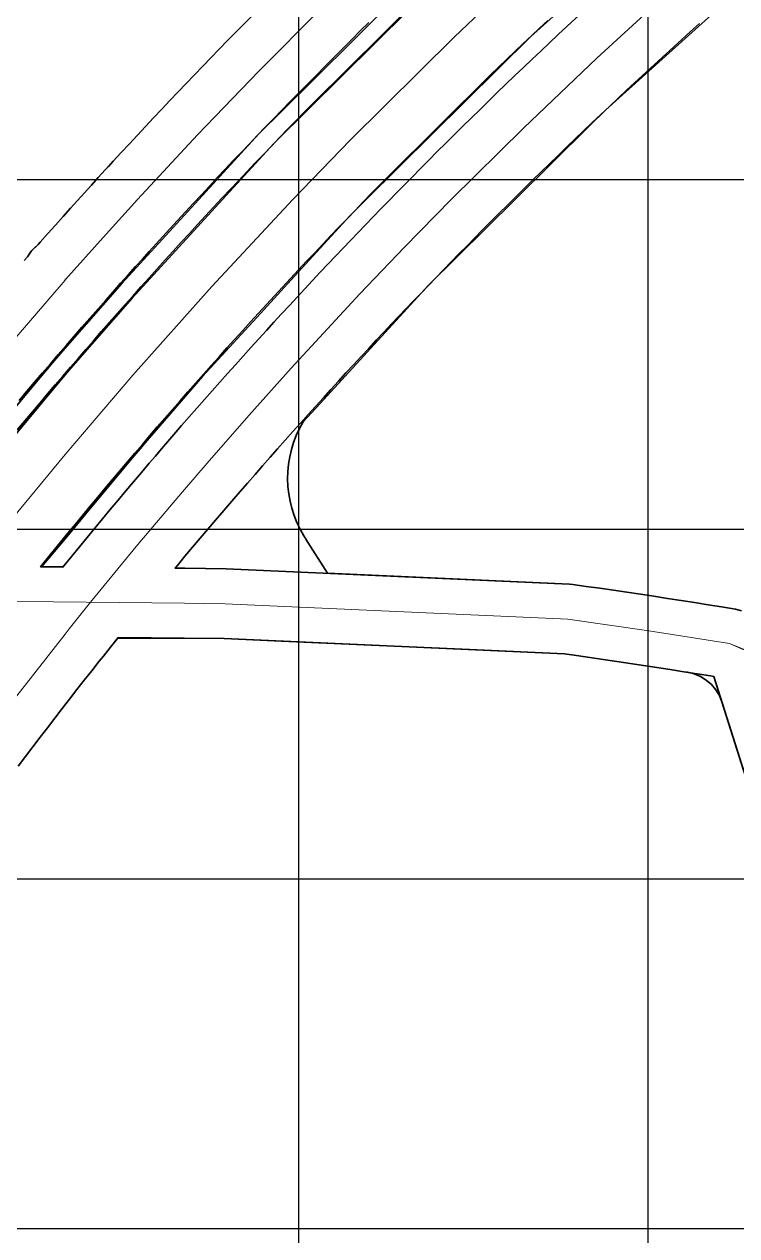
# Model space of a CAD drawing. Header units: millimetres. Extents: x 464536 to 476893, y 870501 to 881610.
# Drawn here: x 467021.4 to 467225.3, y 877397.9 to 877744.4 of the extents above; entities that cross this region are included whole.
import ezdxf

# ---------------------------------------------------------------- set-up
doc = ezdxf.new("R2010")
doc.units = ezdxf.units.MM
for name, color, linetype, lineweight in [('Center_1', 7, 'Continuous', 5), ('Manufacturing and storage', 212, 'Continuous', 35), ('Mixed use', 30, 'Continuous', 35), ('Proposed Road Net work', 7, 'Continuous', 35), ('Recreational _ Environmental', 84, 'Continuous', 35)]:
    doc.layers.add(name, color=color, linetype=linetype, lineweight=lineweight)
doc.layers.add('Grid1', color=7, linetype='Continuous')

msp = doc.modelspace()

# ---------------------------------------------------------------- linework, layer by layer
at = {"layer": 'Center_1'}
for points in [[(467015.97, 877600.5), (467033.14, 877621.33), (467052.53, 877644.01), (467075.15, 877669.39), (467098.33, 877694.26), (467114.74, 877711.23), (467144.45, 877740.69), (467163.39, 877758.66)], [(467013.78, 877648.79), (467033.14, 877671.19), (467033.14, 877671.54), (467033.27, 877671.35), (467044.02, 877683.42), (467053.86, 877694.26), (467071.05, 877712.73), (467088.54, 877730.93), (467106.37, 877748.9)], [(467201.19, 877749.26), (467185.31, 877734.65), (467164.29, 877714.66), (467143.65, 877694.26), (467130.24, 877680.58), (467117.49, 877667.23), (467097.79, 877645.97), (467085.69, 877632.5), (467073.75, 877618.88), (467066.71, 877610.69), (467053.47, 877594.97), (467040.44, 877579.07), (467034.34, 877571.47), (467033.14, 877569.96), (467016.57, 877548.74)], [(467012.19, 877579.29), (467029.83, 877579.17), (467048.57, 877578.99), (467067.3, 877578.81), (467078.91, 877578.66), (467177.01, 877574.25), (467200.16, 877570.87), (467223.27, 877567.23), (467231.93, 877563.74)], [(467012.19, 877579.29), (467029.83, 877579.17), (467048.57, 877578.99), (467067.3, 877578.81), (467078.91, 877578.66), (467177.01, 877574.25), (467200.16, 877570.87), (467223.27, 877567.23), (467231.93, 877563.74)]]:
    msp.add_lwpolyline(points, dxfattribs=at)
msp.add_polyline3d([(466835.19, 877579.04, 0), (466839.1, 877578.99, 0), (466845.2, 877578.95, 0), (466866.14, 877578.93, 0), (466887.07, 877578.91, 0), (466895.5, 877578.94, 0), (466903.96, 877578.97, 0), (466924.04, 877579.19, 0), (466944.12, 877579.41, 0), (466953.21, 877579.45, 0), (466962.32, 877579.49, 0), (466978.43, 877579.45, 0), (466994.53, 877579.4, 0), (467012.19, 877579.29, 0), (467029.83, 877579.17, 0), (467048.57, 877578.99, 0), (467067.3, 877578.81, 0), (467078.91, 877578.66, 0), (467177.01, 877574.25, 0), (467200.16, 877570.87, 0), (467223.27, 877567.23, 0), (467226.51, 877565.83, 0), (467229.78, 877564.53, 0)], dxfattribs=at)
at = {"layer": 'Grid1'}
for p, q in [((467100, 870600), (467100, 881600)), ((467200, 870600), (467200, 881600)), ((464700, 877700), (472600, 877700)), ((464700, 877600), (472600, 877600)), ((464700, 877500), (472600, 877500)), ((464700, 877400), (472600, 877400))]:
    msp.add_line(p, q, dxfattribs=at)
at = {"layer": 'Manufacturing and storage'}
msp.add_lwpolyline([(467226.69, 877576.63), (467224.94, 877577.09), (467221.02, 877577.73), (467217.15, 877578.35), (467213.28, 877578.96), (467209.41, 877579.57), (467205.54, 877580.17), (467201.66, 877580.76), (467197.79, 877581.34), (467193.91, 877581.92), (467190.04, 877582.49), (467186.16, 877583.05), (467182.28, 877583.61), (467178.41, 877584.16), (467177.46, 877584.24), (467125.08, 877586.6), (467108.25, 877587.35), (467102.05, 877597.12, -0.008635), (467101.46, 877598.05, -0.277792), (467101.25, 877630.67), (467106.1, 877635.94), (467137.14, 877669.72), (467161.94, 877694.26), (467183.23, 877715.32), (467187.86, 877719.9), (467240.9, 877767.62)], format="xyb", dxfattribs=at)
at = {"layer": 'Mixed use'}
for points in [[(467097.54, 877757.74, 0), (467079.63, 877739.7, 0), (467077.23, 877737.24, 0), (467074.87, 877734.8, 0), (467072.51, 877732.36, 0), (467070.16, 877729.92, 0), (467067.82, 877727.47, 0), (467065.47, 877725.02, 0), (467063.14, 877722.56, 0), (467060.81, 877720.09, 0), (467058.48, 877717.62, 0), (467056.16, 877715.15, 0), (467053.85, 877712.67, 0), (467051.54, 877710.18, 0), (467049.23, 877707.7, 0), (467046.93, 877705.2, 0), (467045.54, 877703.68, 0), (467044.64, 877702.7, 0), (467042.65, 877700.53, 0), (467040.66, 877698.35, 0), (467038.68, 877696.16, 0), (467036.7, 877693.97, 0), (467034.73, 877691.78, 0), (467032.55, 877689.36, 0), (467030.38, 877686.93, 0), (467028.21, 877684.49, 0), (467026.05, 877682.05, 0), (467025.43, 877681.34, 0), (467024.25, 877680.33, 0), (467023.23, 877679.17, 0), (467022.37, 877677.88, 0), (467021.44, 877676.82, 0)], [(467019.71, 877532.23, 0), (467021.79, 877534.97, 0), (467023.87, 877537.71, 0), (467025.97, 877540.45, 0), (467028.06, 877543.18, 0), (467030.17, 877545.91, 0), (467032.28, 877548.64, 0), (467034.39, 877551.35, 0), (467036.52, 877554.07, 0), (467038.64, 877556.78, 0), (467040.78, 877559.48, 0), (467042.92, 877562.18, 0), (467044.11, 877563.67, 0), (467046.12, 877566.19, 0), (467048.14, 877568.7, 0), (467048.22, 877568.8, 0), (467078.62, 877568.66, 0), (467097.19, 877567.83, 0), (467148.87, 877565.51, 0), (467176.08, 877564.29, 0), (467179.46, 877563.81, 0), (467179.47, 877563.81, 0), (467183.3, 877563.26, 0), (467187.14, 877562.7, 0), (467190.98, 877562.14, 0), (467190.98, 877562.13, 0), (467194.82, 877561.56, 0), (467198.66, 877560.98, 0), (467202.5, 877560.4, 0), (467206.33, 877559.8, 0), (467210.17, 877559.2, 0), (467211.29, 877559.03, 0), (467213.18, 877558.57, 0), (467214.97, 877557.83, 0), (467216.63, 877556.81, 0), (467218.1, 877555.54, 0), (467219.35, 877554.06, 0), (467220.36, 877552.4, 0), (467221.09, 877550.6, 0), (467441.5, 876855.88, 0)]]:
    msp.add_polyline3d(points, dxfattribs=at)
at = {"layer": 'Proposed Road Net work'}
for points in [[(467171.26, 877745.48, 0), (467168.91, 877743.27, 0), (467166.56, 877741.05, 0), (467164.21, 877738.83, 0), (467161.87, 877736.6, 0), (467159.53, 877734.37, 0), (467157.2, 877732.14, 0), (467154.94, 877729.96, 0), (467125.38, 877700.66, 0), (467123.11, 877698.34, 0), (467120.77, 877695.95, 0), (467118.45, 877693.55, 0), (467116.12, 877691.15, 0), (467113.81, 877688.74, 0), (467111.49, 877686.33, 0), (467109.19, 877683.91, 0), (467106.87, 877681.47, 0), (467104.56, 877679.03, 0), (467102.25, 877676.58, 0), (467099.94, 877674.12, 0), (467097.65, 877671.66, 0), (467095.35, 877669.2, 0), (467093.07, 877666.73, 0), (467090.79, 877664.25, 0), (467088.51, 877661.77, 0), (467086.24, 877659.28, 0), (467083.98, 877656.79, 0), (467081.72, 877654.3, 0), (467079.46, 877651.8, 0), (467077.21, 877649.29, 0), (467074.97, 877646.78, 0), (467072.73, 877644.27, 0), (467070.5, 877641.75, 0), (467068.28, 877639.22, 0), (467066.05, 877636.69, 0), (467063.84, 877634.16, 0), (467061.68, 877631.68, 0), (467059.53, 877629.2, 0), (467057.39, 877626.71, 0), (467055.25, 877624.22, 0), (467053.11, 877621.72, 0), (467050.99, 877619.22, 0), (467048.86, 877616.72, 0), (467046.74, 877614.21, 0), (467044.63, 877611.69, 0), (467042.49, 877609.13, 0), (467040.35, 877606.56, 0), (467038.21, 877603.99, 0), (467036.09, 877601.42, 0), (467033.97, 877598.83, 0), (467031.85, 877596.25, 0), (467029.74, 877593.66, 0), (467027.63, 877591.06, 0), (467026.13, 877589.2, 0), (467029.91, 877589.17, 0), (467032.52, 877589.15, 0), (467032.89, 877589.61, 0), (467035.07, 877592.29, 0), (467037.26, 877594.96, 0), (467039.45, 877597.63, 0), (467041.65, 877600.3, 0), (467043.85, 877602.96, 0), (467046.06, 877605.61, 0), (467048.28, 877608.26, 0), (467050.5, 877610.9, 0), (467052.73, 877613.54, 0), (467054.96, 877616.18, 0), (467057.2, 877618.81, 0), (467058.97, 877620.88, 0), (467060.74, 877622.94, 0), (467062.52, 877625.01, 0), (467064.3, 877627.07, 0), (467066.48, 877629.58, 0), (467068.66, 877632.08, 0), (467070.85, 877634.57, 0), (467073.04, 877637.07, 0), (467075.24, 877639.56, 0), (467077.44, 877642.04, 0), (467079.65, 877644.52, 0), (467081.87, 877646.99, 0), (467084.08, 877649.46, 0), (467086.31, 877651.92, 0), (467088.54, 877654.38, 0), (467090.73, 877656.78, 0), (467092.92, 877659.18, 0), (467095.11, 877661.57, 0), (467097.32, 877663.95, 0), (467099.52, 877666.34, 0), (467101.73, 877668.71, 0), (467103.95, 877671.09, 0), (467106.17, 877673.45, 0), (467108.4, 877675.82, 0), (467110.53, 877678.07, 0), (467112.67, 877680.32, 0), (467114.81, 877682.56, 0), (467116.96, 877684.8, 0), (467119.11, 877687.04, 0), (467121.26, 877689.27, 0), (467123.5, 877691.58, 0), (467125.75, 877693.89, 0), (467128, 877696.19, 0), (467130.25, 877698.49, 0), (467132.52, 877700.78, 0), (467134.78, 877703.07, 0), (467137.21, 877705.5, 0), (467139.64, 877707.94, 0), (467142.08, 877710.37, 0), (467144.52, 877712.79, 0), (467146.97, 877715.21, 0), (467149.43, 877717.62, 0), (467151.89, 877720.03, 0), (467154.35, 877722.43, 0), (467156.82, 877724.83, 0), (467159.3, 877727.22, 0), (467161.78, 877729.6, 0), (467164.27, 877731.98, 0), (467166.76, 877734.35, 0), (467169.26, 877736.72, 0), (467171.76, 877739.09, 0), (467174.27, 877741.44, 0), (467176.81, 877743.82, 0), (467192.76, 877758.5, 0)], [(467171.26, 877745.48, 0), (467168.91, 877743.27, 0), (467166.56, 877741.05, 0), (467164.21, 877738.83, 0), (467161.87, 877736.6, 0), (467159.53, 877734.37, 0), (467157.2, 877732.14, 0), (467154.94, 877729.96, 0), (467125.38, 877700.66, 0), (467123.11, 877698.34, 0), (467120.77, 877695.95, 0), (467118.45, 877693.55, 0), (467116.12, 877691.15, 0), (467113.81, 877688.74, 0), (467111.49, 877686.33, 0), (467109.19, 877683.91, 0), (467106.87, 877681.47, 0), (467104.56, 877679.03, 0), (467102.25, 877676.58, 0), (467099.94, 877674.12, 0), (467097.65, 877671.66, 0), (467095.35, 877669.2, 0), (467093.07, 877666.73, 0), (467090.79, 877664.25, 0), (467088.51, 877661.77, 0), (467086.24, 877659.28, 0), (467083.98, 877656.79, 0), (467081.72, 877654.3, 0), (467079.46, 877651.8, 0), (467077.21, 877649.29, 0), (467074.97, 877646.78, 0), (467072.73, 877644.27, 0), (467070.5, 877641.75, 0), (467068.28, 877639.22, 0), (467066.05, 877636.69, 0), (467063.84, 877634.16, 0), (467061.68, 877631.68, 0), (467059.53, 877629.2, 0), (467057.39, 877626.71, 0), (467055.25, 877624.22, 0), (467053.11, 877621.72, 0), (467050.99, 877619.22, 0), (467048.86, 877616.72, 0), (467046.74, 877614.21, 0), (467044.63, 877611.69, 0), (467042.49, 877609.13, 0), (467040.35, 877606.56, 0), (467038.21, 877603.99, 0), (467036.09, 877601.42, 0), (467033.97, 877598.83, 0), (467031.85, 877596.25, 0), (467029.74, 877593.66, 0), (467027.63, 877591.06, 0), (467026.13, 877589.2, 0), (467029.91, 877589.17, 0), (467032.52, 877589.15, 0), (467032.89, 877589.61, 0), (467035.07, 877592.29, 0), (467037.26, 877594.96, 0), (467039.45, 877597.63, 0), (467041.65, 877600.3, 0), (467043.85, 877602.96, 0), (467046.06, 877605.61, 0), (467048.28, 877608.26, 0), (467050.5, 877610.9, 0), (467052.73, 877613.54, 0), (467054.96, 877616.18, 0), (467057.2, 877618.81, 0), (467058.97, 877620.88, 0), (467060.74, 877622.94, 0), (467062.52, 877625.01, 0), (467064.3, 877627.07, 0), (467066.48, 877629.58, 0), (467068.66, 877632.08, 0), (467070.85, 877634.57, 0), (467073.04, 877637.07, 0), (467075.24, 877639.56, 0), (467077.44, 877642.04, 0), (467079.65, 877644.52, 0), (467081.87, 877646.99, 0), (467084.08, 877649.46, 0), (467086.31, 877651.92, 0), (467088.54, 877654.38, 0), (467090.73, 877656.78, 0), (467092.92, 877659.18, 0), (467095.11, 877661.57, 0), (467097.32, 877663.95, 0), (467099.52, 877666.34, 0), (467101.73, 877668.71, 0), (467103.95, 877671.09, 0), (467106.17, 877673.45, 0), (467108.4, 877675.82, 0), (467110.53, 877678.07, 0), (467112.67, 877680.32, 0), (467114.81, 877682.56, 0), (467116.96, 877684.8, 0), (467119.11, 877687.04, 0), (467121.26, 877689.27, 0), (467123.5, 877691.58, 0), (467125.75, 877693.89, 0), (467128, 877696.19, 0), (467130.25, 877698.49, 0), (467132.52, 877700.78, 0), (467134.78, 877703.07, 0), (467137.21, 877705.5, 0), (467139.64, 877707.94, 0), (467142.08, 877710.37, 0), (467144.52, 877712.79, 0), (467146.97, 877715.21, 0), (467149.43, 877717.62, 0), (467151.89, 877720.03, 0), (467154.35, 877722.43, 0), (467156.82, 877724.83, 0), (467159.3, 877727.22, 0), (467161.78, 877729.6, 0), (467164.27, 877731.98, 0), (467166.76, 877734.35, 0), (467169.26, 877736.72, 0), (467171.76, 877739.09, 0), (467174.27, 877741.44, 0), (467176.81, 877743.82, 0), (467192.76, 877758.5, 0)], [(467021.44, 877676.82, 0), (467022.37, 877677.88, 0), (467023.56, 877679.58, 0), (467025.26, 877681.23, 0), (467026.05, 877682.05, 0), (467028.21, 877684.49, 0), (467030.38, 877686.93, 0), (467032.55, 877689.36, 0), (467034.73, 877691.78, 0), (467036.7, 877693.97, 0), (467038.68, 877696.16, 0), (467040.66, 877698.35, 0), (467042.65, 877700.53, 0), (467044.64, 877702.7, 0), (467046.93, 877705.2, 0), (467049.23, 877707.7, 0), (467051.54, 877710.18, 0), (467053.85, 877712.67, 0), (467056.16, 877715.15, 0), (467058.48, 877717.62, 0), (467060.81, 877720.09, 0), (467063.14, 877722.56, 0), (467065.47, 877725.02, 0), (467067.82, 877727.47, 0), (467070.16, 877729.92, 0), (467072.51, 877732.36, 0), (467074.87, 877734.8, 0), (467077.23, 877737.24, 0), (467079.63, 877739.7, 0), (467097.54, 877757.74, 0)], [(467021.44, 877676.82, 0), (467022.37, 877677.88, 0), (467023.56, 877679.58, 0), (467025.26, 877681.23, 0), (467026.05, 877682.05, 0), (467028.21, 877684.49, 0), (467030.38, 877686.93, 0), (467032.55, 877689.36, 0), (467034.73, 877691.78, 0), (467036.7, 877693.97, 0), (467038.68, 877696.16, 0), (467040.66, 877698.35, 0), (467042.65, 877700.53, 0), (467044.64, 877702.7, 0), (467046.93, 877705.2, 0), (467049.23, 877707.7, 0), (467051.54, 877710.18, 0), (467053.85, 877712.67, 0), (467056.16, 877715.15, 0), (467058.48, 877717.62, 0), (467060.81, 877720.09, 0), (467063.14, 877722.56, 0), (467065.47, 877725.02, 0), (467067.82, 877727.47, 0), (467070.16, 877729.92, 0), (467072.51, 877732.36, 0), (467074.87, 877734.8, 0), (467077.23, 877737.24, 0), (467079.63, 877739.7, 0), (467097.54, 877757.74, 0)], [(467019.46, 877628.36, 0), (467021.64, 877630.97, 0), (467023.8, 877633.53, 0), (467025.96, 877636.09, 0), (467028.12, 877638.65, 0), (467030.29, 877641.2, 0), (467032.47, 877643.74, 0), (467034.65, 877646.28, 0), (467036.84, 877648.82, 0), (467039.03, 877651.35, 0), (467041.23, 877653.87, 0), (467043.49, 877656.46, 0), (467045.75, 877659.04, 0), (467048.02, 877661.61, 0), (467050.3, 877664.18, 0), (467052.58, 877666.74, 0), (467054.86, 877669.3, 0), (467057.16, 877671.86, 0), (467059.45, 877674.41, 0), (467061.76, 877676.95, 0), (467064.07, 877679.49, 0), (467066.38, 877682.03, 0), (467068.7, 877684.56, 0), (467071.03, 877687.08, 0), (467073.36, 877689.6, 0), (467075.7, 877692.11, 0), (467078.04, 877694.62, 0), (467080.39, 877697.12, 0), (467082.74, 877699.62, 0), (467085.1, 877702.12, 0), (467087.46, 877704.6, 0), (467089.82, 877707.07, 0), (467092.17, 877709.53, 0), (467094.54, 877711.98, 0), (467096.9, 877714.43, 0), (467099.28, 877716.87, 0), (467101.66, 877719.31, 0), (467104.1, 877721.81, 0), (467133.97, 877751.42, 0)], [(467019.46, 877628.36, 0), (467021.64, 877630.97, 0), (467023.8, 877633.53, 0), (467025.96, 877636.09, 0), (467028.12, 877638.65, 0), (467030.29, 877641.2, 0), (467032.47, 877643.74, 0), (467034.65, 877646.28, 0), (467036.84, 877648.82, 0), (467039.03, 877651.35, 0), (467041.23, 877653.87, 0), (467043.49, 877656.46, 0), (467045.75, 877659.04, 0), (467048.02, 877661.61, 0), (467050.3, 877664.18, 0), (467052.58, 877666.74, 0), (467054.86, 877669.3, 0), (467057.16, 877671.86, 0), (467059.45, 877674.41, 0), (467061.76, 877676.95, 0), (467064.07, 877679.49, 0), (467066.38, 877682.03, 0), (467068.7, 877684.56, 0), (467071.03, 877687.08, 0), (467073.36, 877689.6, 0), (467075.7, 877692.11, 0), (467078.04, 877694.62, 0), (467080.39, 877697.12, 0), (467082.74, 877699.62, 0), (467085.1, 877702.12, 0), (467087.46, 877704.6, 0), (467089.82, 877707.07, 0), (467092.17, 877709.53, 0), (467094.54, 877711.98, 0), (467096.9, 877714.43, 0), (467099.28, 877716.87, 0), (467101.66, 877719.31, 0), (467104.1, 877721.81, 0), (467133.97, 877751.42, 0)], [(467120.08, 877744.87, 0), (467117.62, 877742.45, 0), (467115.2, 877740.05, 0), (467097.46, 877722.17, 0), (467095.16, 877719.81, 0), (467092.83, 877717.41, 0), (467090.51, 877715.01, 0), (467088.2, 877712.61, 0), (467085.89, 877710.19, 0), (467083.58, 877707.78, 0), (467081.28, 877705.36, 0), (467078.99, 877702.93, 0), (467076.7, 877700.5, 0), (467074.42, 877698.07, 0), (467072.14, 877695.63, 0), (467069.86, 877693.18, 0), (467067.59, 877690.73, 0), (467065.33, 877688.28, 0), (467063.07, 877685.82, 0), (467061.11, 877683.67, 0), (467059.16, 877681.53, 0), (467057.21, 877679.38, 0), (467055.26, 877677.22, 0), (467053.32, 877675.07, 0), (467051.18, 877672.68, 0), (467049.04, 877670.29, 0), (467046.91, 877667.89, 0), (467044.78, 877665.49, 0), (467042.6, 877663.02, 0), (467040.24, 877660.34, 0), (467037.96, 877657.73, 0), (467035.69, 877655.13, 0), (467033.43, 877652.52, 0), (467031.17, 877649.9, 0), (467028.92, 877647.28, 0), (467026.67, 877644.66, 0), (467024.43, 877642.03, 0), (467022.2, 877639.39, 0), (467019.97, 877636.75, 0)], [(467120.08, 877744.87, 0), (467117.62, 877742.45, 0), (467115.2, 877740.05, 0), (467097.46, 877722.17, 0), (467095.16, 877719.81, 0), (467092.83, 877717.41, 0), (467090.51, 877715.01, 0), (467088.2, 877712.61, 0), (467085.89, 877710.19, 0), (467083.58, 877707.78, 0), (467081.28, 877705.36, 0), (467078.99, 877702.93, 0), (467076.7, 877700.5, 0), (467074.42, 877698.07, 0), (467072.14, 877695.63, 0), (467069.86, 877693.18, 0), (467067.59, 877690.73, 0), (467065.33, 877688.28, 0), (467063.07, 877685.82, 0), (467061.11, 877683.67, 0), (467059.16, 877681.53, 0), (467057.21, 877679.38, 0), (467055.26, 877677.22, 0), (467053.32, 877675.07, 0), (467051.18, 877672.68, 0), (467049.04, 877670.29, 0), (467046.91, 877667.89, 0), (467044.78, 877665.49, 0), (467042.6, 877663.02, 0), (467040.24, 877660.34, 0), (467037.96, 877657.73, 0), (467035.69, 877655.13, 0), (467033.43, 877652.52, 0), (467031.17, 877649.9, 0), (467028.92, 877647.28, 0), (467026.67, 877644.66, 0), (467024.43, 877642.03, 0), (467022.2, 877639.39, 0), (467019.97, 877636.75, 0)], [(467214.66, 877744.58, 0), (467212.12, 877742.3, 0), (467209.61, 877740.03, 0), (467193.81, 877725.49, 0), (467191.37, 877723.2, 0), (467188.9, 877720.89, 0), (467186.44, 877718.56, 0), (467183.98, 877716.23, 0), (467181.53, 877713.9, 0), (467179.08, 877711.56, 0), (467176.64, 877709.21, 0), (467174.21, 877706.86, 0), (467171.77, 877704.5, 0), (467169.35, 877702.14, 0), (467166.93, 877699.77, 0), (467164.52, 877697.4, 0), (467162.11, 877695.02, 0), (467159.7, 877692.64, 0), (467157.3, 877690.25, 0), (467154.91, 877687.85, 0), (467152.52, 877685.45, 0), (467150.3, 877683.2, 0), (467148.07, 877680.95, 0), (467145.85, 877678.69, 0), (467143.64, 877676.43, 0), (467141.43, 877674.16, 0), (467139.23, 877671.89, 0), (467137.11, 877669.69, 0), (467134.99, 877667.49, 0), (467132.88, 877665.29, 0), (467130.77, 877663.08, 0), (467128.67, 877660.87, 0), (467126.57, 877658.65, 0), (467124.38, 877656.33, 0), (467122.2, 877654, 0), (467120.02, 877651.66, 0), (467117.84, 877649.33, 0), (467115.67, 877646.98, 0), (467113.51, 877644.64, 0), (467111.35, 877642.28, 0), (467109.19, 877639.93, 0), (467107.04, 877637.57, 0), (467104.85, 877635.15, 0), (467102.66, 877632.72, 0), (467100.47, 877630.3, 0), (467098.3, 877627.86, 0), (467096.12, 877625.43, 0), (467093.96, 877622.98, 0), (467091.8, 877620.54, 0), (467089.64, 877618.08, 0), (467087.49, 877615.63, 0), (467085.34, 877613.17, 0), (467083.2, 877610.7, 0), (467081.45, 877608.67, 0), (467079.7, 877606.64, 0), (467077.95, 877604.61, 0), (467076.21, 877602.58, 0), (467074.01, 877599.99, 0), (467071.81, 877597.4, 0), (467069.62, 877594.8, 0), (467067.44, 877592.2, 0), (467065.26, 877589.59, 0), (467064.62, 877588.83, 0), (467067.42, 877588.81, 0), (467079.2, 877588.66, 0), (467177.46, 877584.24, 0), (467178.41, 877584.16, 0), (467182.28, 877583.61, 0), (467186.16, 877583.05, 0), (467190.04, 877582.49, 0), (467193.91, 877581.92, 0), (467197.79, 877581.34, 0), (467201.66, 877580.76, 0), (467205.54, 877580.17, 0), (467209.41, 877579.57, 0), (467213.28, 877578.96, 0), (467217.15, 877578.35, 0), (467221.02, 877577.73, 0), (467224.94, 877577.09, 0), (467226.69, 877576.63, 0)], [(467214.66, 877744.58, 0), (467212.12, 877742.3, 0), (467209.61, 877740.03, 0), (467193.81, 877725.49, 0), (467191.37, 877723.2, 0), (467188.9, 877720.89, 0), (467186.44, 877718.56, 0), (467183.98, 877716.23, 0), (467181.53, 877713.9, 0), (467179.08, 877711.56, 0), (467176.64, 877709.21, 0), (467174.21, 877706.86, 0), (467171.77, 877704.5, 0), (467169.35, 877702.14, 0), (467166.93, 877699.77, 0), (467164.52, 877697.4, 0), (467162.11, 877695.02, 0), (467159.7, 877692.64, 0), (467157.3, 877690.25, 0), (467154.91, 877687.85, 0), (467152.52, 877685.45, 0), (467150.3, 877683.2, 0), (467148.07, 877680.95, 0), (467145.85, 877678.69, 0), (467143.64, 877676.43, 0), (467141.43, 877674.16, 0), (467139.23, 877671.89, 0), (467137.11, 877669.69, 0), (467134.99, 877667.49, 0), (467132.88, 877665.29, 0), (467130.77, 877663.08, 0), (467128.67, 877660.87, 0), (467126.57, 877658.65, 0), (467124.38, 877656.33, 0), (467122.2, 877654, 0), (467120.02, 877651.66, 0), (467117.84, 877649.33, 0), (467115.67, 877646.98, 0), (467113.51, 877644.64, 0), (467111.35, 877642.28, 0), (467109.19, 877639.93, 0), (467107.04, 877637.57, 0), (467104.85, 877635.15, 0), (467102.66, 877632.72, 0), (467100.47, 877630.3, 0), (467098.3, 877627.86, 0), (467096.12, 877625.43, 0), (467093.96, 877622.98, 0), (467091.8, 877620.54, 0), (467089.64, 877618.08, 0), (467087.49, 877615.63, 0), (467085.34, 877613.17, 0), (467083.2, 877610.7, 0), (467081.45, 877608.67, 0), (467079.7, 877606.64, 0), (467077.95, 877604.61, 0), (467076.21, 877602.58, 0), (467074.01, 877599.99, 0), (467071.81, 877597.4, 0), (467069.62, 877594.8, 0), (467067.44, 877592.2, 0), (467065.26, 877589.59, 0), (467064.62, 877588.83, 0), (467067.42, 877588.81, 0), (467079.2, 877588.66, 0), (467177.46, 877584.24, 0), (467178.41, 877584.16, 0), (467182.28, 877583.61, 0), (467186.16, 877583.05, 0), (467190.04, 877582.49, 0), (467193.91, 877581.92, 0), (467197.79, 877581.34, 0), (467201.66, 877580.76, 0), (467205.54, 877580.17, 0), (467209.41, 877579.57, 0), (467213.28, 877578.96, 0), (467217.15, 877578.35, 0), (467221.02, 877577.73, 0), (467224.94, 877577.09, 0), (467226.69, 877576.63, 0)], [(467445.17, 876844.31, 0), (467218.8, 877557.83, 0), (467217.83, 877557.98, 0), (467214, 877558.6, 0), (467210.17, 877559.2, 0), (467206.33, 877559.8, 0), (467202.5, 877560.4, 0), (467198.66, 877560.98, 0), (467194.82, 877561.56, 0), (467190.98, 877562.13, 0), (467187.14, 877562.7, 0), (467183.3, 877563.26, 0), (467179.46, 877563.81, 0), (467176.08, 877564.29, 0), (467078.62, 877568.66, 0), (467067.19, 877568.81, 0), (467048.34, 877568.96, 0), (467046.12, 877566.19, 0), (467044.11, 877563.67, 0), (467042.92, 877562.18, 0), (467040.78, 877559.48, 0), (467038.64, 877556.78, 0), (467036.52, 877554.07, 0), (467034.39, 877551.35, 0), (467032.28, 877548.64, 0), (467030.17, 877545.91, 0), (467028.06, 877543.18, 0), (467025.97, 877540.45, 0), (467023.87, 877537.71, 0), (467021.79, 877534.97, 0), (467019.71, 877532.23, 0)], [(467445.17, 876844.31, 0), (467218.8, 877557.83, 0), (467217.83, 877557.98, 0), (467214, 877558.6, 0), (467210.17, 877559.2, 0), (467206.33, 877559.8, 0), (467202.5, 877560.4, 0), (467198.66, 877560.98, 0), (467194.82, 877561.56, 0), (467190.98, 877562.13, 0), (467187.14, 877562.7, 0), (467183.3, 877563.26, 0), (467179.46, 877563.81, 0), (467176.08, 877564.29, 0), (467078.62, 877568.66, 0), (467067.19, 877568.81, 0), (467048.34, 877568.96, 0), (467046.12, 877566.19, 0), (467044.11, 877563.67, 0), (467042.92, 877562.18, 0), (467040.78, 877559.48, 0), (467038.64, 877556.78, 0), (467036.52, 877554.07, 0), (467034.39, 877551.35, 0), (467032.28, 877548.64, 0), (467030.17, 877545.91, 0), (467028.06, 877543.18, 0), (467025.97, 877540.45, 0), (467023.87, 877537.71, 0), (467021.79, 877534.97, 0), (467019.71, 877532.23, 0)]]:
    msp.add_polyline3d(points, dxfattribs=at)
at = {"layer": 'Recreational _ Environmental'}
for points in [[(467140.87, 877757.84), (467093.29, 877710.68), (467092.8, 877710.17), (467078.2, 877694.26), (467052.31, 877666.04), (467035.33, 877646.72), (467033.14, 877644.09), (467026.02, 877635.55), (466995.48, 877598.92), (466995.04, 877598.36), (466988.32, 877589.47), (466982.07, 877589.52), (466990.47, 877600.64), (467024.04, 877640.98), (467029.49, 877647.53), (467032.41, 877650.87), (467049.37, 877670.2), (467071.41, 877694.26), (467088.57, 877712.99), (467095.35, 877719.71), (467104.12, 877728.42), (467141.52, 877765.54)], [(467192.76, 877758.5), (467176.81, 877743.82), (467174.27, 877741.44), (467171.76, 877739.09), (467169.26, 877736.72), (467166.76, 877734.35), (467164.27, 877731.98), (467161.78, 877729.6), (467159.3, 877727.22), (467156.82, 877724.83), (467154.35, 877722.43), (467151.89, 877720.03), (467149.43, 877717.62), (467146.97, 877715.21), (467144.52, 877712.79), (467142.08, 877710.37), (467139.64, 877707.94), (467137.21, 877705.5), (467134.78, 877703.07), (467132.52, 877700.78), (467130.25, 877698.49), (467128, 877696.19), (467125.75, 877693.89), (467123.5, 877691.58), (467121.26, 877689.27), (467119.11, 877687.04), (467116.96, 877684.8), (467114.81, 877682.56), (467112.67, 877680.32), (467110.53, 877678.07), (467108.4, 877675.82), (467106.17, 877673.45), (467103.95, 877671.09), (467101.73, 877668.71), (467099.52, 877666.34), (467097.32, 877663.95), (467095.11, 877661.57), (467092.92, 877659.18), (467090.73, 877656.78), (467088.54, 877654.38), (467086.31, 877651.92), (467084.08, 877649.46), (467081.87, 877646.99), (467079.65, 877644.52), (467077.44, 877642.04), (467075.24, 877639.56), (467073.04, 877637.07), (467070.85, 877634.57), (467068.66, 877632.08), (467066.48, 877629.58), (467064.3, 877627.07), (467062.52, 877625.01), (467060.74, 877622.94), (467058.97, 877620.88), (467057.2, 877618.81), (467054.96, 877616.18), (467052.73, 877613.54), (467050.5, 877610.9), (467048.28, 877608.26), (467046.06, 877605.61), (467043.85, 877602.96), (467041.65, 877600.3), (467039.45, 877597.63), (467037.26, 877594.96), (467035.07, 877592.29), (467032.89, 877589.61), (467032.48, 877589.1), (467026.4, 877589.15), (467033.14, 877597.23), (467040.33, 877605.86), (467044.26, 877610.58), (467052.85, 877620.88), (467055.15, 877623.64), (467055.41, 877623.94), (467072.49, 877643.67), (467074.64, 877646.01), (467089.02, 877661.68), (467098.76, 877672.3), (467114.66, 877689.62), (467119.34, 877694.26), (467166.41, 877740.91), (467179.94, 877753.1)]]:
    msp.add_lwpolyline(points, dxfattribs=at)

doc.saveas('drawing.dxf')
